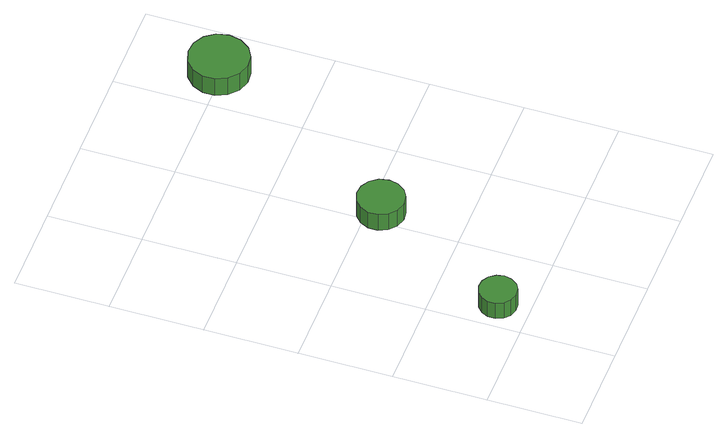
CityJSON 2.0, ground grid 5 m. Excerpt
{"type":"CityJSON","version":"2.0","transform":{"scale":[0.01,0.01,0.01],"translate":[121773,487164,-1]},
"CityObjects":{
"tree1":{"type":"SolitaryVegetationObject","attributes":{"function":"something"},"geometry":[{"type":"MultiSurface","lod":"1","boundaries":[[[0,1,2,3,4,5,6,7,8,9,10,11,12,13,14]],[[15,16,17,18,19,20,21,22,23,24,25,26,27,28,29]],[[0,29,28,1]],[[1,28,27,2]],[[2,27,26,3]],[[3,26,25,4]],[[4,25,24,5]],[[5,24,23,6]],[[6,23,22,7]],[[7,22,21,8]],[[8,21,20,9]],[[9,20,19,10]],[[10,19,18,11]],[[11,18,17,12]],[[12,17,16,13]],[[13,16,15,14]],[[14,15,29,0]]]}]},
"tree2":{"type":"SolitaryVegetationObject","attributes":{"function":"something"},"geometry":[{"type":"MultiSurface","lod":"1","boundaries":[[[30,31,32,33,34,35,36,37,38,39,40,41,42,43,44]],[[45,46,47,48,49,50,51,52,53,54,55,56,57,58,59]],[[30,59,58,31]],[[31,58,57,32]],[[32,57,56,33]],[[33,56,55,34]],[[34,55,54,35]],[[35,54,53,36]],[[36,53,52,37]],[[37,52,51,38]],[[38,51,50,39]],[[39,50,49,40]],[[40,49,48,41]],[[41,48,47,42]],[[42,47,46,43]],[[43,46,45,44]],[[44,45,59,30]]]}]},
"tree3":{"type":"SolitaryVegetationObject","attributes":{"function":"something"},"geometry":[{"type":"MultiSurface","lod":"1","boundaries":[[[60,61,62,63,64,65,66,67,68,69,70,71,72,73,74]],[[75,76,77,78,79,80,81,82,83,84,85,86,87,88,89]],[[60,89,88,61]],[[61,88,87,62]],[[62,87,86,63]],[[63,86,85,64]],[[64,85,84,65]],[[65,84,83,66]],[[66,83,82,67]],[[67,82,81,68]],[[68,81,80,69]],[[69,80,79,70]],[[70,79,78,71]],[[71,78,77,72]],[[72,77,76,73]],[[73,76,75,74]],[[74,75,89,60]]]}]}
},
"vertices":[
[250,171,164],[241,211,164],[217,245,164],[181,266,164],[140,270,164],[101,257,164],[70,229,164],[53,192,164],[53,150,164],[70,113,164],[101,85,164],[140,72,164],[181,76,164],[217,97,164],[241,131,164],[241,131,55],[217,97,55],[181,76,55],[140,72,55],[101,85,55],[70,113,55],[53,150,55],[53,192,55],[70,229,55],[101,257,55],[140,270,55],[181,266,55],[217,245,55],[241,211,55],[250,171,55],
[697,936,164],[686,987,164],[655,1029,164],[610,1055,164],[558,1061,164],[508,1045,164],[470,1010,164],[448,962,164],[448,910,164],[470,862,164],[508,827,164],[558,811,164],[610,817,164],[655,843,164],[686,885,164],[686,885,53],[655,843,53],[610,817,53],[558,811,53],[508,827,53],[470,862,53],[448,910,53],[448,962,53],[470,1010,53],[508,1045,53],[558,1061,53],[610,1055,53],[655,1029,53],[686,987,53],[697,936,53],
[1391,2022,169],[1377,2087,169],[1339,2140,169],[1281,2173,169],[1216,2180,169],[1153,2160,169],[1104,2115,169],[1077,2055,169],[1077,1989,169],[1104,1929,169],[1153,1884,169],[1216,1864,169],[1281,1871,169],[1339,1904,169],[1377,1957,169],[1377,1957,52],[1339,1904,52],[1281,1871,52],[1216,1864,52],[1153,1884,52],[1104,1929,52],[1077,1989,52],[1077,2055,52],[1104,2115,52],[1153,2160,52],[1216,2180,52],[1281,2173,52],[1339,2140,52],[1377,2087,52],[1391,2022,52]
]}
